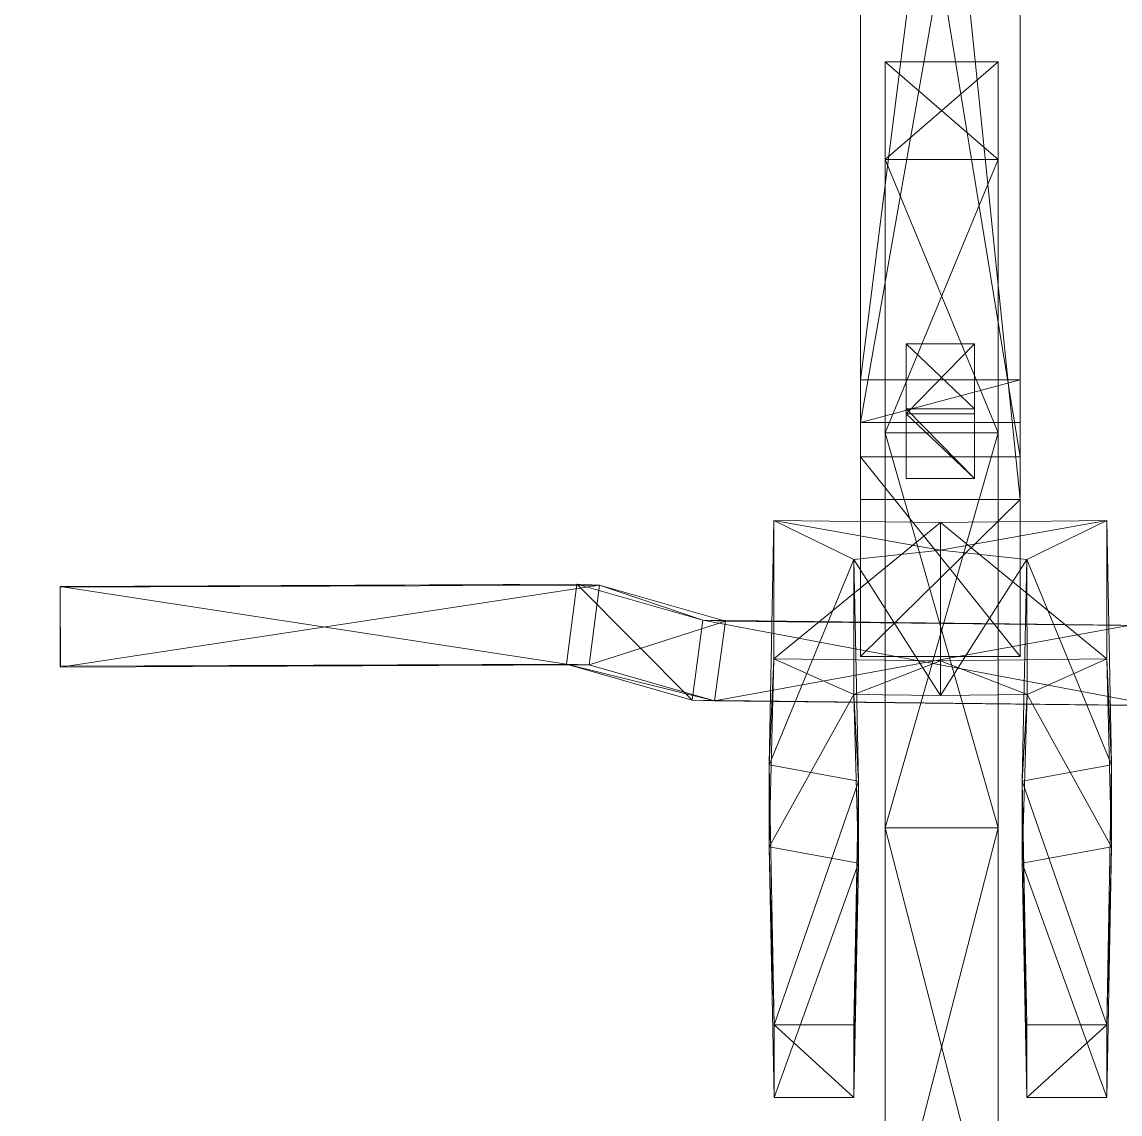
# Model space of a CAD drawing. Header units: millimetres. Extents: x -12003 to 1147, y -4377 to 8802.
# Drawn here: x -7343.4 to -6931, y 2066 to 2476 of the extents above; entities that cross this region are included whole.
import ezdxf

# ---------------------------------------------------------------- set-up
doc = ezdxf.new("R2010")
doc.units = ezdxf.units.MM
doc.layers.add('A-FLOR', color=192, linetype='Continuous', lineweight=18)
doc.layers.add('L-PLNT', color=71, linetype='Continuous', lineweight=9)

# ---------------------------------------------------------------- blocks, each defined once
blk = doc.blocks.new('Enscape AssetDefinition - Bicycle 002 - Enscape AssetDefinition - Bicycle 002-692012-_3D_')
at = {"layer": 'L-PLNT'}
mesh = blk.add_polyface(dxfattribs=at)
corners = [(-47.55, 174.31, 704.83), (-47.55, -344.28, 911.13), (-47.55, 240.18, 733.08)]
mesh.append_faces([[corners[k] for k in face] for face in [(1, 2, 0)]])
mesh = blk.add_polyface(dxfattribs=at)
corners = [(12.45, -344.28, 911.13), (-47.55, 240.18, 733.08), (-47.55, -344.28, 911.13)]
mesh.append_faces([[corners[k] for k in face] for face in [(2, 0, 1)]])
mesh = blk.add_polyface(dxfattribs=at)
corners = [(-47.55, 240.18, 733.08), (12.45, -344.28, 911.13), (12.45, 240.18, 733.08)]
mesh.append_faces([[corners[k] for k in face] for face in [(0, 1, 2)]])
mesh = blk.add_polyface(dxfattribs=at)
corners = [(12.45, 240.18, 733.08), (12.45, -299.39, 846.71), (12.45, 174.31, 704.83)]
mesh.append_faces([[corners[k] for k in face] for face in [(1, 2, 0)]])
mesh = blk.add_polyface(dxfattribs=at)
corners = [(12.45, -299.39, 846.71), (12.45, 240.18, 733.08), (12.45, -344.28, 911.13)]
mesh.append_faces([[corners[k] for k in face] for face in [(2, 0, 1)]])
mesh = blk.add_polyface(dxfattribs=at)
corners = [(-47.55, -344.28, 911.13), (-47.55, 174.31, 704.83), (-47.55, -299.39, 846.71)]
mesh.append_faces([[corners[k] for k in face] for face in [(0, 1, 2)]])
mesh = blk.add_polyface(dxfattribs=at)
corners = [(12.45, 174.31, 704.83), (-47.55, -299.39, 846.71), (-47.55, 174.31, 704.83)]
mesh.append_faces([[corners[k] for k in face] for face in [(1, 2, 0)]])
mesh = blk.add_polyface(dxfattribs=at)
corners = [(-47.55, -299.39, 846.71), (12.45, 174.31, 704.83), (12.45, -299.39, 846.71)]
mesh.append_faces([[corners[k] for k in face] for face in [(0, 1, 2)]])
mesh = blk.add_polyface(dxfattribs=at)
corners = [(-47.55, 25.62, 371.56), (-47.55, 38.32, 277.75), (-47.55, -328.23, 719.53)]
mesh.append_faces([[corners[k] for k in face] for face in [(1, 2, 0)]])
mesh = blk.add_polyface(dxfattribs=at)
corners = [(-47.55, 38.32, 277.75), (12.45, -328.23, 719.53), (-47.55, -328.23, 719.53)]
mesh.append_faces([[corners[k] for k in face] for face in [(2, 0, 1)]])
mesh = blk.add_polyface(dxfattribs=at)
corners = [(-47.55, 38.32, 277.75), (12.45, 38.32, 277.75), (12.45, -328.23, 719.53)]
mesh.append_faces([[corners[k] for k in face] for face in [(0, 1, 2)]])
mesh = blk.add_polyface(dxfattribs=at)
corners = [(12.45, 38.32, 277.75), (12.45, 25.62, 371.56), (12.45, -328.23, 719.53)]
mesh.append_faces([[corners[k] for k in face] for face in [(0, 1, 2)]])
mesh = blk.add_polyface(dxfattribs=at)
corners = [(12.45, 25.62, 371.56), (-47.55, 25.62, 371.56), (-47.55, -315.3, 796.51)]
mesh.append_faces([[corners[k] for k in face] for face in [(2, 0, 1)]])
mesh = blk.add_polyface(dxfattribs=at)
corners = [(-47.55, 25.62, 371.56), (-47.55, -328.23, 719.53), (-47.55, -315.3, 796.51)]
mesh.append_faces([[corners[k] for k in face] for face in [(0, 1, 2)]])
mesh = blk.add_polyface(dxfattribs=at)
corners = [(12.45, 25.62, 371.56), (-47.55, -315.3, 796.51), (12.45, -315.3, 796.51)]
mesh.append_faces([[corners[k] for k in face] for face in [(1, 2, 0)]])
mesh = blk.add_polyface(dxfattribs=at)
corners = [(12.45, -328.23, 719.53), (12.45, 25.62, 371.56), (12.45, -315.3, 796.51)]
mesh.append_faces([[corners[k] for k in face] for face in [(1, 2, 0)]])
mesh = blk.add_polyface(dxfattribs=at)
corners = [(-38.26, -216.57, 200.08), (4.11, -179.95, 360.53), (4.11, -216.57, 200.08)]
mesh.append_faces([[corners[k] for k in face] for face in [(0, 1, 2)]])
mesh = blk.add_polyface(dxfattribs=at)
corners = [(-38.26, -179.95, 360.53), (4.11, -179.95, 360.53), (-38.26, -216.57, 200.08)]
mesh.append_faces([[corners[k] for k in face] for face in [(0, 1, 2)]])
mesh = blk.add_polyface(dxfattribs=at)
corners = [(-38.26, -549.75, 360.53), (-38.26, -179.95, 360.53), (-38.26, -216.57, 200.08)]
mesh.append_faces([[corners[k] for k in face] for face in [(0, 1, 2)]])
mesh = blk.add_polyface(dxfattribs=at)
corners = [(-38.26, -179.95, 360.53), (4.11, -216.57, 520.99), (4.11, -179.95, 360.53)]
mesh.append_faces([[corners[k] for k in face] for face in [(0, 1, 2)]])
mesh = blk.add_polyface(dxfattribs=at)
corners = [(-38.26, -216.57, 520.99), (4.11, -216.57, 520.99), (-38.26, -179.95, 360.53)]
mesh.append_faces([[corners[k] for k in face] for face in [(0, 1, 2)]])
mesh = blk.add_polyface(dxfattribs=at)
corners = [(-38.26, -549.75, 360.53), (-38.26, -216.57, 520.99), (-38.26, -179.95, 360.53)]
mesh.append_faces([[corners[k] for k in face] for face in [(0, 1, 2)]])
mesh = blk.add_polyface(dxfattribs=at)
corners = [(4.11, -549.75, 360.53), (4.11, -216.57, 200.08), (4.11, -179.95, 360.53)]
mesh.append_faces([[corners[k] for k in face] for face in [(0, 1, 2)]])
mesh = blk.add_polyface(dxfattribs=at)
corners = [(4.11, -549.75, 360.53), (4.11, -179.95, 360.53), (4.11, -216.57, 520.99)]
mesh.append_faces([[corners[k] for k in face] for face in [(0, 1, 2)]])
mesh = blk.add_polyface(dxfattribs=at)
corners = [(-38.26, -319.18, 71.41), (4.11, -216.57, 200.08), (4.11, -319.18, 71.41)]
mesh.append_faces([[corners[k] for k in face] for face in [(0, 1, 2)]])
mesh = blk.add_polyface(dxfattribs=at)
corners = [(-38.26, -216.57, 200.08), (4.11, -216.57, 200.08), (-38.26, -319.18, 71.41)]
mesh.append_faces([[corners[k] for k in face] for face in [(0, 1, 2)]])
mesh = blk.add_polyface(dxfattribs=at)
corners = [(-38.26, -549.75, 360.53), (-38.26, -216.57, 200.08), (-38.26, -319.18, 71.41)]
mesh.append_faces([[corners[k] for k in face] for face in [(0, 1, 2)]])
mesh = blk.add_polyface(dxfattribs=at)
corners = [(-38.26, -216.57, 520.99), (4.11, -319.18, 649.66), (4.11, -216.57, 520.99)]
mesh.append_faces([[corners[k] for k in face] for face in [(0, 1, 2)]])
mesh = blk.add_polyface(dxfattribs=at)
corners = [(-38.26, -319.18, 649.66), (4.11, -319.18, 649.66), (-38.26, -216.57, 520.99)]
mesh.append_faces([[corners[k] for k in face] for face in [(0, 1, 2)]])
mesh = blk.add_polyface(dxfattribs=at)
corners = [(-38.26, -549.75, 360.53), (-38.26, -319.18, 649.66), (-38.26, -216.57, 520.99)]
mesh.append_faces([[corners[k] for k in face] for face in [(0, 1, 2)]])
mesh = blk.add_polyface(dxfattribs=at)
corners = [(4.11, -549.75, 360.53), (4.11, -319.18, 71.41), (4.11, -216.57, 200.08)]
mesh.append_faces([[corners[k] for k in face] for face in [(0, 1, 2)]])
mesh = blk.add_polyface(dxfattribs=at)
corners = [(4.11, -549.75, 360.53), (4.11, -216.57, 520.99), (4.11, -319.18, 649.66)]
mesh.append_faces([[corners[k] for k in face] for face in [(0, 1, 2)]])
mesh = blk.add_polyface(dxfattribs=at)
corners = [(-30.35, -336.42, 899.3), (-30.35, -285.88, 971.58), (-30.35, -312.08, 891.35)]
mesh.append_faces([[corners[k] for k in face] for face in [(1, 2, 0)]])
mesh = blk.add_polyface(dxfattribs=at)
corners = [(-30.35, -285.88, 971.58), (-30.35, -310.22, 979.53), (-4.74, -310.22, 979.53)]
mesh.append_faces([[corners[k] for k in face] for face in [(1, 2, 0)]])
mesh = blk.add_polyface(dxfattribs=at)
corners = [(-30.35, -285.88, 971.58), (-30.35, -336.42, 899.3), (-30.35, -310.22, 979.53)]
mesh.append_faces([[corners[k] for k in face] for face in [(0, 1, 2)]])
mesh = blk.add_polyface(dxfattribs=at)
corners = [(-4.74, -285.88, 971.58), (-30.35, -312.08, 891.35), (-30.35, -285.88, 971.58)]
mesh.append_faces([[corners[k] for k in face] for face in [(1, 2, 0)]])
mesh = blk.add_polyface(dxfattribs=at)
corners = [(-30.35, -285.88, 971.58), (-4.74, -310.22, 979.53), (-4.74, -285.88, 971.58)]
mesh.append_faces([[corners[k] for k in face] for face in [(0, 1, 2)]])
mesh = blk.add_polyface(dxfattribs=at)
corners = [(-30.35, -312.08, 891.35), (-4.74, -285.88, 971.58), (-4.74, -312.08, 891.35)]
mesh.append_faces([[corners[k] for k in face] for face in [(0, 1, 2)]])
mesh = blk.add_polyface(dxfattribs=at)
corners = [(-4.74, -310.22, 979.53), (-4.74, -312.08, 891.35), (-4.74, -285.88, 971.58)]
mesh.append_faces([[corners[k] for k in face] for face in [(2, 0, 1)]])
mesh = blk.add_polyface(dxfattribs=at)
corners = [(-47.55, -299.39, 846.71), (-47.55, -403.22, 740.36), (-47.55, -344.28, 911.13)]
mesh.append_faces([[corners[k] for k in face] for face in [(0, 1, 2)]])
mesh = blk.add_polyface(dxfattribs=at)
corners = [(12.45, -299.39, 846.71), (-47.55, -315.3, 796.51), (-47.55, -299.39, 846.71)]
mesh.append_faces([[corners[k] for k in face] for face in [(2, 0, 1)]])
mesh = blk.add_polyface(dxfattribs=at)
corners = [(-47.55, -315.3, 796.51), (-47.55, -403.22, 740.36), (-47.55, -299.39, 846.71)]
mesh.append_faces([[corners[k] for k in face] for face in [(1, 2, 0)]])
mesh = blk.add_polyface(dxfattribs=at)
corners = [(-47.55, -315.3, 796.51), (12.45, -299.39, 846.71), (12.45, -315.3, 796.51)]
mesh.append_faces([[corners[k] for k in face] for face in [(0, 1, 2)]])
mesh = blk.add_polyface(dxfattribs=at)
corners = [(12.45, -344.28, 911.13), (12.45, -315.3, 796.51), (12.45, -299.39, 846.71)]
mesh.append_faces([[corners[k] for k in face] for face in [(2, 0, 1)]])
mesh = blk.add_polyface(dxfattribs=at)
corners = [(-4.74, -336.42, 899.3), (-30.35, -310.22, 979.53), (-30.35, -336.42, 899.3)]
mesh.append_faces([[corners[k] for k in face] for face in [(1, 2, 0)]])
mesh = blk.add_polyface(dxfattribs=at)
corners = [(-30.35, -310.22, 979.53), (-4.74, -336.42, 899.3), (-4.74, -310.22, 979.53)]
mesh.append_faces([[corners[k] for k in face] for face in [(0, 1, 2)]])
mesh = blk.add_polyface(dxfattribs=at)
corners = [(-30.35, -312.08, 891.35), (-4.74, -336.42, 899.3), (-30.35, -336.42, 899.3)]
mesh.append_faces([[corners[k] for k in face] for face in [(0, 1, 2)]])
mesh = blk.add_polyface(dxfattribs=at)
corners = [(-4.74, -336.42, 899.3), (-30.35, -312.08, 891.35), (-4.74, -312.08, 891.35)]
mesh.append_faces([[corners[k] for k in face] for face in [(1, 2, 0)]])
mesh = blk.add_polyface(dxfattribs=at)
corners = [(-4.74, -312.08, 891.35), (-4.74, -310.22, 979.53), (-4.74, -336.42, 899.3)]
mesh.append_faces([[corners[k] for k in face] for face in [(1, 2, 0)]])
mesh = blk.add_polyface(dxfattribs=at)
corners = [(-47.55, -315.3, 796.51), (-47.55, -328.23, 719.53), (-47.55, -403.22, 740.36)]
mesh.append_faces([[corners[k] for k in face] for face in [(2, 0, 1)]])
mesh = blk.add_polyface(dxfattribs=at)
corners = [(12.45, -328.23, 719.53), (12.45, -315.3, 796.51), (12.45, -403.22, 740.36)]
mesh.append_faces([[corners[k] for k in face] for face in [(2, 0, 1)]])
mesh = blk.add_polyface(dxfattribs=at)
corners = [(12.45, -403.22, 740.36), (12.45, -315.3, 796.51), (12.45, -344.28, 911.13)]
mesh.append_faces([[corners[k] for k in face] for face in [(1, 2, 0)]])
mesh = blk.add_polyface(dxfattribs=at)
corners = [(-38.26, -467.46), (4.11, -319.18, 71.41), (4.11, -467.46)]
mesh.append_faces([[corners[k] for k in face] for face in [(0, 1, 2)]])
mesh = blk.add_polyface(dxfattribs=at)
corners = [(-38.26, -319.18, 71.41), (4.11, -319.18, 71.41), (-38.26, -467.46)]
mesh.append_faces([[corners[k] for k in face] for face in [(2, 0, 1)]])
mesh = blk.add_polyface(dxfattribs=at)
corners = [(-38.26, -549.75, 360.53), (-38.26, -319.18, 71.41), (-38.26, -467.46)]
mesh.append_faces([[corners[k] for k in face] for face in [(1, 2, 0)]])
mesh = blk.add_polyface(dxfattribs=at)
corners = [(-38.26, -319.18, 649.66), (4.11, -467.46, 721.07), (4.11, -319.18, 649.66)]
mesh.append_faces([[corners[k] for k in face] for face in [(0, 1, 2)]])
mesh = blk.add_polyface(dxfattribs=at)
corners = [(-38.26, -467.46, 721.07), (4.11, -467.46, 721.07), (-38.26, -319.18, 649.66)]
mesh.append_faces([[corners[k] for k in face] for face in [(0, 1, 2)]])
mesh = blk.add_polyface(dxfattribs=at)
corners = [(-38.26, -549.75, 360.53), (-38.26, -467.46, 721.07), (-38.26, -319.18, 649.66)]
mesh.append_faces([[corners[k] for k in face] for face in [(2, 0, 1)]])
mesh = blk.add_polyface(dxfattribs=at)
corners = [(4.11, -549.75, 360.53), (4.11, -467.46), (4.11, -319.18, 71.41)]
mesh.append_faces([[corners[k] for k in face] for face in [(2, 0, 1)]])
mesh = blk.add_polyface(dxfattribs=at)
corners = [(4.11, -549.75, 360.53), (4.11, -319.18, 649.66), (4.11, -467.46, 721.07)]
mesh.append_faces([[corners[k] for k in face] for face in [(1, 2, 0)]])
mesh = blk.add_polyface(dxfattribs=at)
corners = [(-47.55, -328.23, 719.53), (12.45, -403.22, 740.36), (-47.55, -403.22, 740.36)]
mesh.append_faces([[corners[k] for k in face] for face in [(2, 0, 1)]])
mesh = blk.add_polyface(dxfattribs=at)
corners = [(-47.55, -328.23, 719.53), (12.45, -328.23, 719.53), (12.45, -403.22, 740.36)]
mesh.append_faces([[corners[k] for k in face] for face in [(0, 1, 2)]])
mesh = blk.add_polyface(dxfattribs=at)
corners = [(-47.55, -403.22, 740.36), (12.45, -344.28, 911.13), (-47.55, -344.28, 911.13)]
mesh.append_faces([[corners[k] for k in face] for face in [(2, 0, 1)]])
mesh = blk.add_polyface(dxfattribs=at)
corners = [(-47.55, -403.22, 740.36), (12.45, -403.22, 740.36), (12.45, -344.28, 911.13)]
mesh.append_faces([[corners[k] for k in face] for face in [(0, 1, 2)]])
mesh = blk.add_polyface(dxfattribs=at)
corners = [(-50, -366.73, 682.61), (-81.78, -443.92, 533.84), (-80.08, -352.1, 712.87)]
mesh.append_faces([[corners[k] for k in face] for face in [(1, 2, 0)]])
mesh = blk.add_polyface(dxfattribs=at)
corners = [(-81.78, -443.92, 533.84), (-80.09, -404.09, 732.32), (-80.08, -352.1, 712.87)]
mesh.append_faces([[corners[k] for k in face] for face in [(0, 1, 2)]])
mesh = blk.add_polyface(dxfattribs=at)
corners = [(-80.09, -404.09, 732.32), (-17.55, -352.87, 721.44), (-80.08, -352.1, 712.87)]
mesh.append_faces([[corners[k] for k in face] for face in [(0, 1, 2)]])
mesh = blk.add_polyface(dxfattribs=at)
corners = [(-17.55, -352.87, 721.44), (-80.09, -404.09, 732.32), (-17.55, -404.85, 740.69)]
mesh.append_faces([[corners[k] for k in face] for face in [(1, 2, 0)]])
mesh = blk.add_polyface(dxfattribs=at)
corners = [(-17.55, -363.3, 687.63), (-80.08, -352.1, 712.87), (-17.55, -352.87, 721.44)]
mesh.append_faces([[corners[k] for k in face] for face in [(1, 2, 0)]])
mesh = blk.add_polyface(dxfattribs=at)
corners = [(-80.08, -352.1, 712.87), (-17.55, -363.3, 687.63), (-50, -366.73, 682.61)]
mesh.append_faces([[corners[k] for k in face] for face in [(0, 1, 2)]])
mesh = blk.add_polyface(dxfattribs=at)
corners = [(-17.55, -363.3, 687.63), (44.99, -352.1, 712.87), (14.9, -366.73, 682.61)]
mesh.append_faces([[corners[k] for k in face] for face in [(0, 1, 2)]])
mesh = blk.add_polyface(dxfattribs=at)
corners = [(44.99, -352.1, 712.87), (-17.55, -363.3, 687.63), (-17.55, -352.87, 721.44)]
mesh.append_faces([[corners[k] for k in face] for face in [(2, 0, 1)]])
mesh = blk.add_polyface(dxfattribs=at)
corners = [(-17.55, -352.87, 721.44), (44.99, -404.09, 732.32), (44.99, -352.1, 712.87)]
mesh.append_faces([[corners[k] for k in face] for face in [(0, 1, 2)]])
mesh = blk.add_polyface(dxfattribs=at)
corners = [(44.99, -404.09, 732.32), (-17.55, -352.87, 721.44), (-17.55, -404.85, 740.69)]
mesh.append_faces([[corners[k] for k in face] for face in [(2, 0, 1)]])
mesh = blk.add_polyface(dxfattribs=at)
corners = [(44.99, -352.1, 712.87), (46.68, -443.92, 533.84), (14.9, -366.73, 682.61)]
mesh.append_faces([[corners[k] for k in face] for face in [(2, 0, 1)]])
mesh = blk.add_polyface(dxfattribs=at)
corners = [(44.99, -404.09, 732.32), (46.68, -443.92, 533.84), (44.99, -352.1, 712.87)]
mesh.append_faces([[corners[k] for k in face] for face in [(2, 0, 1)]])
mesh = blk.add_polyface(dxfattribs=at)
corners = [(-48.29, -450.05, 520.52), (-81.78, -443.92, 533.84), (-50, -366.73, 682.61)]
mesh.append_faces([[corners[k] for k in face] for face in [(1, 2, 0)]])
mesh = blk.add_polyface(dxfattribs=at)
corners = [(-50, -366.73, 682.61), (-17.55, -417.89, 705.79), (-50.08, -417.45, 700.98)]
mesh.append_faces([[corners[k] for k in face] for face in [(2, 0, 1)]])
mesh = blk.add_polyface(dxfattribs=at)
corners = [(-50.08, -417.45, 700.98), (-48.29, -450.05, 520.52), (-50, -366.73, 682.61)]
mesh.append_faces([[corners[k] for k in face] for face in [(0, 1, 2)]])
mesh = blk.add_polyface(dxfattribs=at)
corners = [(-17.55, -417.89, 705.79), (-50, -366.73, 682.61), (-17.55, -363.3, 687.63)]
mesh.append_faces([[corners[k] for k in face] for face in [(1, 2, 0)]])
mesh = blk.add_polyface(dxfattribs=at)
corners = [(14.9, -366.73, 682.61), (-17.55, -417.89, 705.79), (-17.55, -363.3, 687.63)]
mesh.append_faces([[corners[k] for k in face] for face in [(1, 2, 0)]])
mesh = blk.add_polyface(dxfattribs=at)
corners = [(-17.55, -417.89, 705.79), (14.9, -366.73, 682.61), (14.99, -417.45, 700.98)]
mesh.append_faces([[corners[k] for k in face] for face in [(0, 1, 2)]])
mesh = blk.add_polyface(dxfattribs=at)
corners = [(14.9, -366.73, 682.61), (13.2, -450.05, 520.52), (14.99, -417.45, 700.98)]
mesh.append_faces([[corners[k] for k in face] for face in [(1, 2, 0)]])
mesh = blk.add_polyface(dxfattribs=at)
corners = [(14.9, -366.73, 682.61), (46.68, -443.92, 533.84), (13.2, -450.05, 520.52)]
mesh.append_faces([[corners[k] for k in face] for face in [(2, 0, 1)]])
mesh = blk.add_polyface(dxfattribs=at)
corners = [(-157.9, -406.1, 988.25), (-348.13, -376.87, 988.57), (-154, -376.08, 988.57)]
mesh.append_faces([[corners[k] for k in face] for face in [(1, 2, 0)]])
mesh = blk.add_polyface(dxfattribs=at)
corners = [(-348.13, -377.18, 1018.56), (-154, -376.08, 988.57), (-348.13, -376.87, 988.57)]
mesh.append_faces([[corners[k] for k in face] for face in [(2, 0, 1)]])
mesh = blk.add_polyface(dxfattribs=at)
corners = [(-154, -376.08, 988.57), (-348.13, -377.18, 1018.56), (-145.58, -376.36, 1018.56)]
mesh.append_faces([[corners[k] for k in face] for face in [(1, 2, 0)]])
mesh = blk.add_polyface(dxfattribs=at)
corners = [(-348, -407.18, 1018.25), (-145.58, -376.36, 1018.56), (-348.13, -377.18, 1018.56)]
mesh.append_faces([[corners[k] for k in face] for face in [(2, 0, 1)]])
mesh = blk.add_polyface(dxfattribs=at)
corners = [(-348.13, -376.87, 988.57), (-157.9, -406.1, 988.25), (-348.01, -406.86, 988.25)]
mesh.append_faces([[corners[k] for k in face] for face in [(0, 1, 2)]])
mesh = blk.add_polyface(dxfattribs=at)
corners = [(-348.01, -406.86, 988.25), (-348.13, -377.18, 1018.56), (-348.13, -376.87, 988.57)]
mesh.append_faces([[corners[k] for k in face] for face in [(2, 0, 1)]])
mesh = blk.add_polyface(dxfattribs=at)
corners = [(-348.13, -377.18, 1018.56), (-348.01, -406.86, 988.25), (-348, -407.18, 1018.25)]
mesh.append_faces([[corners[k] for k in face] for face in [(0, 1, 2)]])
mesh = blk.add_polyface(dxfattribs=at)
corners = [(-145.58, -376.36, 1018.56), (-348, -407.18, 1018.25), (-149.48, -406.38, 1018.25)]
mesh.append_faces([[corners[k] for k in face] for face in [(1, 2, 0)]])
mesh = blk.add_polyface(dxfattribs=at)
corners = [(-154, -376.08, 988.57), (-110.81, -419.54, 958.88), (-157.9, -406.1, 988.25)]
mesh.append_faces([[corners[k] for k in face] for face in [(2, 0, 1)]])
mesh = blk.add_polyface(dxfattribs=at)
corners = [(-110.81, -419.54, 958.88), (-154, -376.08, 988.57), (-106.69, -389.58, 959.09)]
mesh.append_faces([[corners[k] for k in face] for face in [(1, 2, 0)]])
mesh = blk.add_polyface(dxfattribs=at)
corners = [(-145.58, -376.36, 1018.56), (-106.69, -389.58, 959.09), (-154, -376.08, 988.57)]
mesh.append_faces([[corners[k] for k in face] for face in [(2, 0, 1)]])
mesh = blk.add_polyface(dxfattribs=at)
corners = [(-149.48, -406.38, 1018.25), (-98.28, -389.89, 989.09), (-145.58, -376.36, 1018.56)]
mesh.append_faces([[corners[k] for k in face] for face in [(0, 1, 2)]])
mesh = blk.add_polyface(dxfattribs=at)
corners = [(-106.69, -389.58, 959.09), (-145.58, -376.36, 1018.56), (-98.28, -389.89, 989.09)]
mesh.append_faces([[corners[k] for k in face] for face in [(1, 2, 0)]])
mesh = blk.add_polyface(dxfattribs=at)
corners = [(-98.28, -389.89, 989.09), (-149.48, -406.38, 1018.25), (-102.4, -419.85, 988.88)]
mesh.append_faces([[corners[k] for k in face] for face in [(1, 2, 0)]])
mesh = blk.add_polyface(dxfattribs=at)
corners = [(-106.69, -389.58, 959.09), (63.5, -421.56, 958.9), (-110.81, -419.54, 958.88)]
mesh.append_faces([[corners[k] for k in face] for face in [(2, 0, 1)]])
mesh = blk.add_polyface(dxfattribs=at)
corners = [(63.5, -421.56, 958.9), (-106.69, -389.58, 959.09), (60.73, -391.53, 959.07)]
mesh.append_faces([[corners[k] for k in face] for face in [(1, 2, 0)]])
mesh = blk.add_polyface(dxfattribs=at)
corners = [(-98.28, -389.89, 989.09), (60.73, -391.53, 959.07), (-106.69, -389.58, 959.09)]
mesh.append_faces([[corners[k] for k in face] for face in [(2, 0, 1)]])
mesh = blk.add_polyface(dxfattribs=at)
corners = [(-102.4, -419.85, 988.88), (53.13, -391.62, 989.07), (-98.28, -389.89, 989.09)]
mesh.append_faces([[corners[k] for k in face] for face in [(0, 1, 2)]])
mesh = blk.add_polyface(dxfattribs=at)
corners = [(53.13, -391.62, 989.07), (-102.4, -419.85, 988.88), (55.9, -421.65, 988.9)]
mesh.append_faces([[corners[k] for k in face] for face in [(1, 2, 0)]])
mesh = blk.add_polyface(dxfattribs=at)
corners = [(60.73, -391.53, 959.07), (-98.28, -389.89, 989.09), (53.13, -391.62, 989.07)]
mesh.append_faces([[corners[k] for k in face] for face in [(1, 2, 0)]])
mesh = blk.add_polyface(dxfattribs=at)
corners = [(-149.48, -406.38, 1018.25), (-348.01, -406.86, 988.25), (-157.9, -406.1, 988.25)]
mesh.append_faces([[corners[k] for k in face] for face in [(1, 2, 0)]])
mesh = blk.add_polyface(dxfattribs=at)
corners = [(-348.01, -406.86, 988.25), (-149.48, -406.38, 1018.25), (-348, -407.18, 1018.25)]
mesh.append_faces([[corners[k] for k in face] for face in [(0, 1, 2)]])
mesh = blk.add_polyface(dxfattribs=at)
corners = [(-102.4, -419.85, 988.88), (-157.9, -406.1, 988.25), (-110.81, -419.54, 958.88)]
mesh.append_faces([[corners[k] for k in face] for face in [(1, 2, 0)]])
mesh = blk.add_polyface(dxfattribs=at)
corners = [(-157.9, -406.1, 988.25), (-102.4, -419.85, 988.88), (-149.48, -406.38, 1018.25)]
mesh.append_faces([[corners[k] for k in face] for face in [(0, 1, 2)]])
mesh = blk.add_polyface(dxfattribs=at)
corners = [(-81.78, -443.92, 533.84), (-81.78, -474.69, 547.08), (-80.09, -404.09, 732.32)]
mesh.append_faces([[corners[k] for k in face] for face in [(1, 2, 0)]])
mesh = blk.add_polyface(dxfattribs=at)
corners = [(-81.78, -474.69, 547.08), (-50.08, -417.45, 700.98), (-80.09, -404.09, 732.32)]
mesh.append_faces([[corners[k] for k in face] for face in [(0, 1, 2)]])
mesh = blk.add_polyface(dxfattribs=at)
corners = [(-50.08, -417.45, 700.98), (-17.55, -404.85, 740.69), (-80.09, -404.09, 732.32)]
mesh.append_faces([[corners[k] for k in face] for face in [(2, 0, 1)]])
mesh = blk.add_polyface(dxfattribs=at)
corners = [(-17.55, -404.85, 740.69), (-50.08, -417.45, 700.98), (-17.55, -417.89, 705.79)]
mesh.append_faces([[corners[k] for k in face] for face in [(1, 2, 0)]])
mesh = blk.add_polyface(dxfattribs=at)
corners = [(-17.55, -404.85, 740.69), (14.99, -417.45, 700.98), (44.99, -404.09, 732.32)]
mesh.append_faces([[corners[k] for k in face] for face in [(0, 1, 2)]])
mesh = blk.add_polyface(dxfattribs=at)
corners = [(14.99, -417.45, 700.98), (-17.55, -404.85, 740.69), (-17.55, -417.89, 705.79)]
mesh.append_faces([[corners[k] for k in face] for face in [(2, 0, 1)]])
mesh = blk.add_polyface(dxfattribs=at)
corners = [(14.99, -417.45, 700.98), (46.69, -474.69, 547.08), (44.99, -404.09, 732.32)]
mesh.append_faces([[corners[k] for k in face] for face in [(0, 1, 2)]])
mesh = blk.add_polyface(dxfattribs=at)
corners = [(46.68, -443.92, 533.84), (44.99, -404.09, 732.32), (46.69, -474.69, 547.08)]
mesh.append_faces([[corners[k] for k in face] for face in [(1, 2, 0)]])
mesh = blk.add_polyface(dxfattribs=at)
corners = [(55.9, -421.65, 988.9), (-110.81, -419.54, 958.88), (63.5, -421.56, 958.9)]
mesh.append_faces([[corners[k] for k in face] for face in [(1, 2, 0)]])
mesh = blk.add_polyface(dxfattribs=at)
corners = [(-110.81, -419.54, 958.88), (55.9, -421.65, 988.9), (-102.4, -419.85, 988.88)]
mesh.append_faces([[corners[k] for k in face] for face in [(0, 1, 2)]])
mesh = blk.add_polyface(dxfattribs=at)
corners = [(-81.78, -474.69, 547.08), (-48.3, -480.82, 533.75), (-50.08, -417.45, 700.98)]
mesh.append_faces([[corners[k] for k in face] for face in [(0, 1, 2)]])
mesh = blk.add_polyface(dxfattribs=at)
corners = [(-48.3, -480.82, 533.75), (-48.29, -450.05, 520.52), (-50.08, -417.45, 700.98)]
mesh.append_faces([[corners[k] for k in face] for face in [(2, 0, 1)]])
mesh = blk.add_polyface(dxfattribs=at)
corners = [(14.99, -417.45, 700.98), (13.2, -450.05, 520.52), (13.2, -480.82, 533.75)]
mesh.append_faces([[corners[k] for k in face] for face in [(1, 2, 0)]])
mesh = blk.add_polyface(dxfattribs=at)
corners = [(46.69, -474.69, 547.08), (14.99, -417.45, 700.98), (13.2, -480.82, 533.75)]
mesh.append_faces([[corners[k] for k in face] for face in [(2, 0, 1)]])
mesh = blk.add_polyface(dxfattribs=at)
corners = [(-48.29, -450.05, 520.52), (-79.99, -541.45, 350.55), (-81.78, -443.92, 533.84)]
mesh.append_faces([[corners[k] for k in face] for face in [(2, 0, 1)]])
mesh = blk.add_polyface(dxfattribs=at)
corners = [(-79.99, -541.45, 350.55), (-81.78, -474.69, 547.08), (-81.78, -443.92, 533.84)]
mesh.append_faces([[corners[k] for k in face] for face in [(1, 2, 0)]])
mesh = blk.add_polyface(dxfattribs=at)
corners = [(46.68, -443.92, 533.84), (44.9, -541.45, 350.55), (13.2, -450.05, 520.52)]
mesh.append_faces([[corners[k] for k in face] for face in [(2, 0, 1)]])
mesh = blk.add_polyface(dxfattribs=at)
corners = [(46.69, -474.69, 547.08), (44.9, -541.45, 350.55), (46.68, -443.92, 533.84)]
mesh.append_faces([[corners[k] for k in face] for face in [(1, 2, 0)]])
mesh = blk.add_polyface(dxfattribs=at)
corners = [(-49.99, -541.45, 350.56), (-79.99, -541.45, 350.55), (-48.29, -450.05, 520.52)]
mesh.append_faces([[corners[k] for k in face] for face in [(1, 2, 0)]])
mesh = blk.add_polyface(dxfattribs=at)
corners = [(-50, -568.71, 363.09), (-49.99, -541.45, 350.56), (-48.29, -450.05, 520.52)]
mesh.append_faces([[corners[k] for k in face] for face in [(0, 1, 2)]])
mesh = blk.add_polyface(dxfattribs=at)
corners = [(-50, -568.71, 363.09), (-48.29, -450.05, 520.52), (-48.3, -480.82, 533.75)]
mesh.append_faces([[corners[k] for k in face] for face in [(0, 1, 2)]])
mesh = blk.add_polyface(dxfattribs=at)
corners = [(13.2, -450.05, 520.52), (14.9, -568.71, 363.09), (13.2, -480.82, 533.75)]
mesh.append_faces([[corners[k] for k in face] for face in [(0, 1, 2)]])
mesh = blk.add_polyface(dxfattribs=at)
corners = [(13.2, -450.05, 520.52), (44.9, -541.45, 350.55), (14.9, -541.45, 350.56)]
mesh.append_faces([[corners[k] for k in face] for face in [(0, 1, 2)]])
mesh = blk.add_polyface(dxfattribs=at)
corners = [(14.9, -568.71, 363.09), (13.2, -450.05, 520.52), (14.9, -541.45, 350.56)]
mesh.append_faces([[corners[k] for k in face] for face in [(1, 2, 0)]])
mesh = blk.add_polyface(dxfattribs=at)
corners = [(-38.26, -632.04), (4.11, -467.46), (4.11, -632.04)]
mesh.append_faces([[corners[k] for k in face] for face in [(1, 2, 0)]])
mesh = blk.add_polyface(dxfattribs=at)
corners = [(-38.26, -467.46), (4.11, -467.46), (-38.26, -632.04)]
mesh.append_faces([[corners[k] for k in face] for face in [(1, 2, 0)]])
mesh = blk.add_polyface(dxfattribs=at)
corners = [(-38.26, -549.75, 360.53), (-38.26, -467.46), (-38.26, -632.04)]
mesh.append_faces([[corners[k] for k in face] for face in [(1, 2, 0)]])
mesh = blk.add_polyface(dxfattribs=at)
corners = [(-38.26, -467.46, 721.07), (4.11, -632.04, 721.07), (4.11, -467.46, 721.07)]
mesh.append_faces([[corners[k] for k in face] for face in [(2, 0, 1)]])
mesh = blk.add_polyface(dxfattribs=at)
corners = [(-38.26, -632.04, 721.07), (4.11, -632.04, 721.07), (-38.26, -467.46, 721.07)]
mesh.append_faces([[corners[k] for k in face] for face in [(1, 2, 0)]])
mesh = blk.add_polyface(dxfattribs=at)
corners = [(-38.26, -549.75, 360.53), (-38.26, -632.04, 721.07), (-38.26, -467.46, 721.07)]
mesh.append_faces([[corners[k] for k in face] for face in [(2, 0, 1)]])
mesh = blk.add_polyface(dxfattribs=at)
corners = [(4.11, -549.75, 360.53), (4.11, -632.04), (4.11, -467.46)]
mesh.append_faces([[corners[k] for k in face] for face in [(2, 0, 1)]])
mesh = blk.add_polyface(dxfattribs=at)
corners = [(4.11, -549.75, 360.53), (4.11, -467.46, 721.07), (4.11, -632.04, 721.07)]
mesh.append_faces([[corners[k] for k in face] for face in [(1, 2, 0)]])
mesh = blk.add_polyface(dxfattribs=at)
corners = [(-79.99, -541.45, 350.55), (-80, -568.71, 363.08), (-81.78, -474.69, 547.08)]
mesh.append_faces([[corners[k] for k in face] for face in [(2, 0, 1)]])
mesh = blk.add_polyface(dxfattribs=at)
corners = [(-80, -568.71, 363.08), (-48.3, -480.82, 533.75), (-81.78, -474.69, 547.08)]
mesh.append_faces([[corners[k] for k in face] for face in [(2, 0, 1)]])
mesh = blk.add_polyface(dxfattribs=at)
corners = [(13.2, -480.82, 533.75), (44.9, -568.71, 363.08), (46.69, -474.69, 547.08)]
mesh.append_faces([[corners[k] for k in face] for face in [(0, 1, 2)]])
mesh = blk.add_polyface(dxfattribs=at)
corners = [(44.9, -541.45, 350.55), (46.69, -474.69, 547.08), (44.9, -568.71, 363.08)]
mesh.append_faces([[corners[k] for k in face] for face in [(0, 1, 2)]])
mesh = blk.add_polyface(dxfattribs=at)
corners = [(-80, -568.71, 363.08), (-50, -568.71, 363.09), (-48.3, -480.82, 533.75)]
mesh.append_faces([[corners[k] for k in face] for face in [(0, 1, 2)]])
mesh = blk.add_polyface(dxfattribs=at)
corners = [(44.9, -568.71, 363.08), (13.2, -480.82, 533.75), (14.9, -568.71, 363.09)]
mesh.append_faces([[corners[k] for k in face] for face in [(1, 2, 0)]])
mesh = blk.add_polyface(dxfattribs=at)
corners = [(-79.99, -541.45, 350.55), (-50, -568.71, 363.09), (-80, -568.71, 363.08)]
mesh.append_faces([[corners[k] for k in face] for face in [(2, 0, 1)]])
mesh = blk.add_polyface(dxfattribs=at)
corners = [(-79.99, -541.45, 350.55), (-49.99, -541.45, 350.56), (-50, -568.71, 363.09)]
mesh.append_faces([[corners[k] for k in face] for face in [(0, 1, 2)]])
mesh = blk.add_polyface(dxfattribs=at)
corners = [(14.9, -568.71, 363.09), (44.9, -541.45, 350.55), (44.9, -568.71, 363.08)]
mesh.append_faces([[corners[k] for k in face] for face in [(0, 1, 2)]])
mesh = blk.add_polyface(dxfattribs=at)
corners = [(44.9, -541.45, 350.55), (14.9, -568.71, 363.09), (14.9, -541.45, 350.56)]
mesh.append_faces([[corners[k] for k in face] for face in [(2, 0, 1)]])
mesh = blk.add_polyface(dxfattribs=at)
corners = [(-38.26, -549.75, 360.53), (-38.26, -919.56, 360.53), (-38.26, -882.94, 520.99)]
mesh.append_faces([[corners[k] for k in face] for face in [(1, 2, 0)]])
mesh = blk.add_polyface(dxfattribs=at)
corners = [(-38.26, -549.75, 360.53), (-38.26, -882.94, 520.99), (-38.26, -780.32, 649.66)]
mesh.append_faces([[corners[k] for k in face] for face in [(1, 2, 0)]])
mesh = blk.add_polyface(dxfattribs=at)
corners = [(-38.26, -549.75, 360.53), (-38.26, -882.94, 200.08), (-38.26, -919.56, 360.53)]
mesh.append_faces([[corners[k] for k in face] for face in [(2, 0, 1)]])
mesh = blk.add_polyface(dxfattribs=at)
corners = [(-38.26, -549.75, 360.53), (-38.26, -780.32, 71.41), (-38.26, -882.94, 200.08)]
mesh.append_faces([[corners[k] for k in face] for face in [(2, 0, 1)]])
mesh = blk.add_polyface(dxfattribs=at)
corners = [(-38.26, -549.75, 360.53), (-38.26, -632.04), (-38.26, -780.32, 71.41)]
mesh.append_faces([[corners[k] for k in face] for face in [(0, 1, 2)]])
mesh = blk.add_polyface(dxfattribs=at)
corners = [(-38.26, -549.75, 360.53), (-38.26, -780.32, 649.66), (-38.26, -632.04, 721.07)]
mesh.append_faces([[corners[k] for k in face] for face in [(0, 1, 2)]])
mesh = blk.add_polyface(dxfattribs=at)
corners = [(4.11, -549.75, 360.53), (4.11, -882.94, 520.99), (4.11, -919.56, 360.53)]
mesh.append_faces([[corners[k] for k in face] for face in [(2, 0, 1)]])
mesh = blk.add_polyface(dxfattribs=at)
corners = [(4.11, -549.75, 360.53), (4.11, -919.56, 360.53), (4.11, -882.94, 200.08)]
mesh.append_faces([[corners[k] for k in face] for face in [(1, 2, 0)]])
mesh = blk.add_polyface(dxfattribs=at)
corners = [(4.11, -549.75, 360.53), (4.11, -882.94, 200.08), (4.11, -780.32, 71.41)]
mesh.append_faces([[corners[k] for k in face] for face in [(1, 2, 0)]])
mesh = blk.add_polyface(dxfattribs=at)
corners = [(4.11, -549.75, 360.53), (4.11, -780.32, 71.41), (4.11, -632.04)]
mesh.append_faces([[corners[k] for k in face] for face in [(0, 1, 2)]])
mesh = blk.add_polyface(dxfattribs=at)
corners = [(4.11, -549.75, 360.53), (4.11, -632.04, 721.07), (4.11, -780.32, 649.66)]
mesh.append_faces([[corners[k] for k in face] for face in [(0, 1, 2)]])
mesh = blk.add_polyface(dxfattribs=at)
corners = [(4.11, -549.75, 360.53), (4.11, -780.32, 649.66), (4.11, -882.94, 520.99)]
mesh.append_faces([[corners[k] for k in face] for face in [(2, 0, 1)]])

msp = doc.modelspace()

# ---------------------------------------------------------------- block references
at = {"layer": 'L-PLNT'}
msp.add_blockref('Enscape AssetDefinition - Bicycle 002 - Enscape AssetDefinition - Bicycle 002-692012-_3D_', (-6980.94, 2640.98, 8623), dxfattribs=at)

# ---------------------------------------------------------------- meshes
at = {"layer": 'A-FLOR'}
mesh = msp.add_polyface(dxfattribs=at)
corners = [(-9462.63, -1675.2, 8528.01), (-9462.63, -1063.93, 8528.01), (-8608.59, 8697.8, 8528.01), (-6528.94, 8697.8, 8528.01), (-6528.94, 5497.3, 8528.01), (-4557.58, 5497.3, 8528.01), (-4557.58, 823.8, 8528.01), (842.06, 823.8, 8528.01), (842.06, 6707.43, 8528.01), (-881.44, 6707.43, 8528.01), (-881.44, 8771.8, 8528.01), (942.06, 8771.8, 8528.01), (942.06, -1675.2, 8528.01)]
mesh.append_faces([[corners[k] for k in face] for face in [(6, 4, 5)]], dxfattribs={"vtx0": -1})
mesh.append_faces([[corners[k] for k in face] for face in [(6, 0, 1, 4)]], dxfattribs={"vtx0": -1, "vtx2": -1, "vtx3": -1})
mesh.append_faces([[corners[k] for k in face] for face in [(10, 11, 8, 9)]], dxfattribs={"vtx1": -1})
mesh.append_faces([[corners[k] for k in face] for face in [(12, 0, 6, 7), (7, 8, 11, 12)]], dxfattribs={"vtx1": -1, "vtx3": -1})
mesh.append_faces([[corners[k] for k in face] for face in [(2, 3, 4, 1)]], dxfattribs={"vtx2": -1})
mesh = msp.add_polyface(dxfattribs=at)
corners = [(942.06, 8771.8, 8623), (-881.44, 8771.8, 8623), (-881.44, 6707.43, 8623), (842.06, 6707.43, 8623), (842.06, 823.8, 8623), (-4557.58, 823.8, 8623), (-4557.58, 5497.3, 8623), (-6528.94, 5497.3, 8623), (-6528.94, 8697.8, 8623), (-8608.59, 8697.8, 8623), (-9462.63, -1063.93, 8623), (-9462.63, -1675.2, 8623), (942.06, -1675.2, 8623)]
mesh.append_faces([[corners[k] for k in face] for face in [(3, 0, 1, 2)]], dxfattribs={"vtx0": -1})
mesh.append_faces([[corners[k] for k in face] for face in [(5, 12, 4), (7, 10, 5, 6)]], dxfattribs={"vtx0": -1, "vtx1": -1})
mesh.append_faces([[corners[k] for k in face] for face in [(4, 12, 0, 3)]], dxfattribs={"vtx0": -1, "vtx2": -1})
mesh.append_faces([[corners[k] for k in face] for face in [(5, 10, 11, 12)]], dxfattribs={"vtx0": -1, "vtx3": -1})
mesh.append_faces([[corners[k] for k in face] for face in [(7, 8, 9, 10)]], dxfattribs={"vtx3": -1})

doc.saveas('drawing.dxf')
